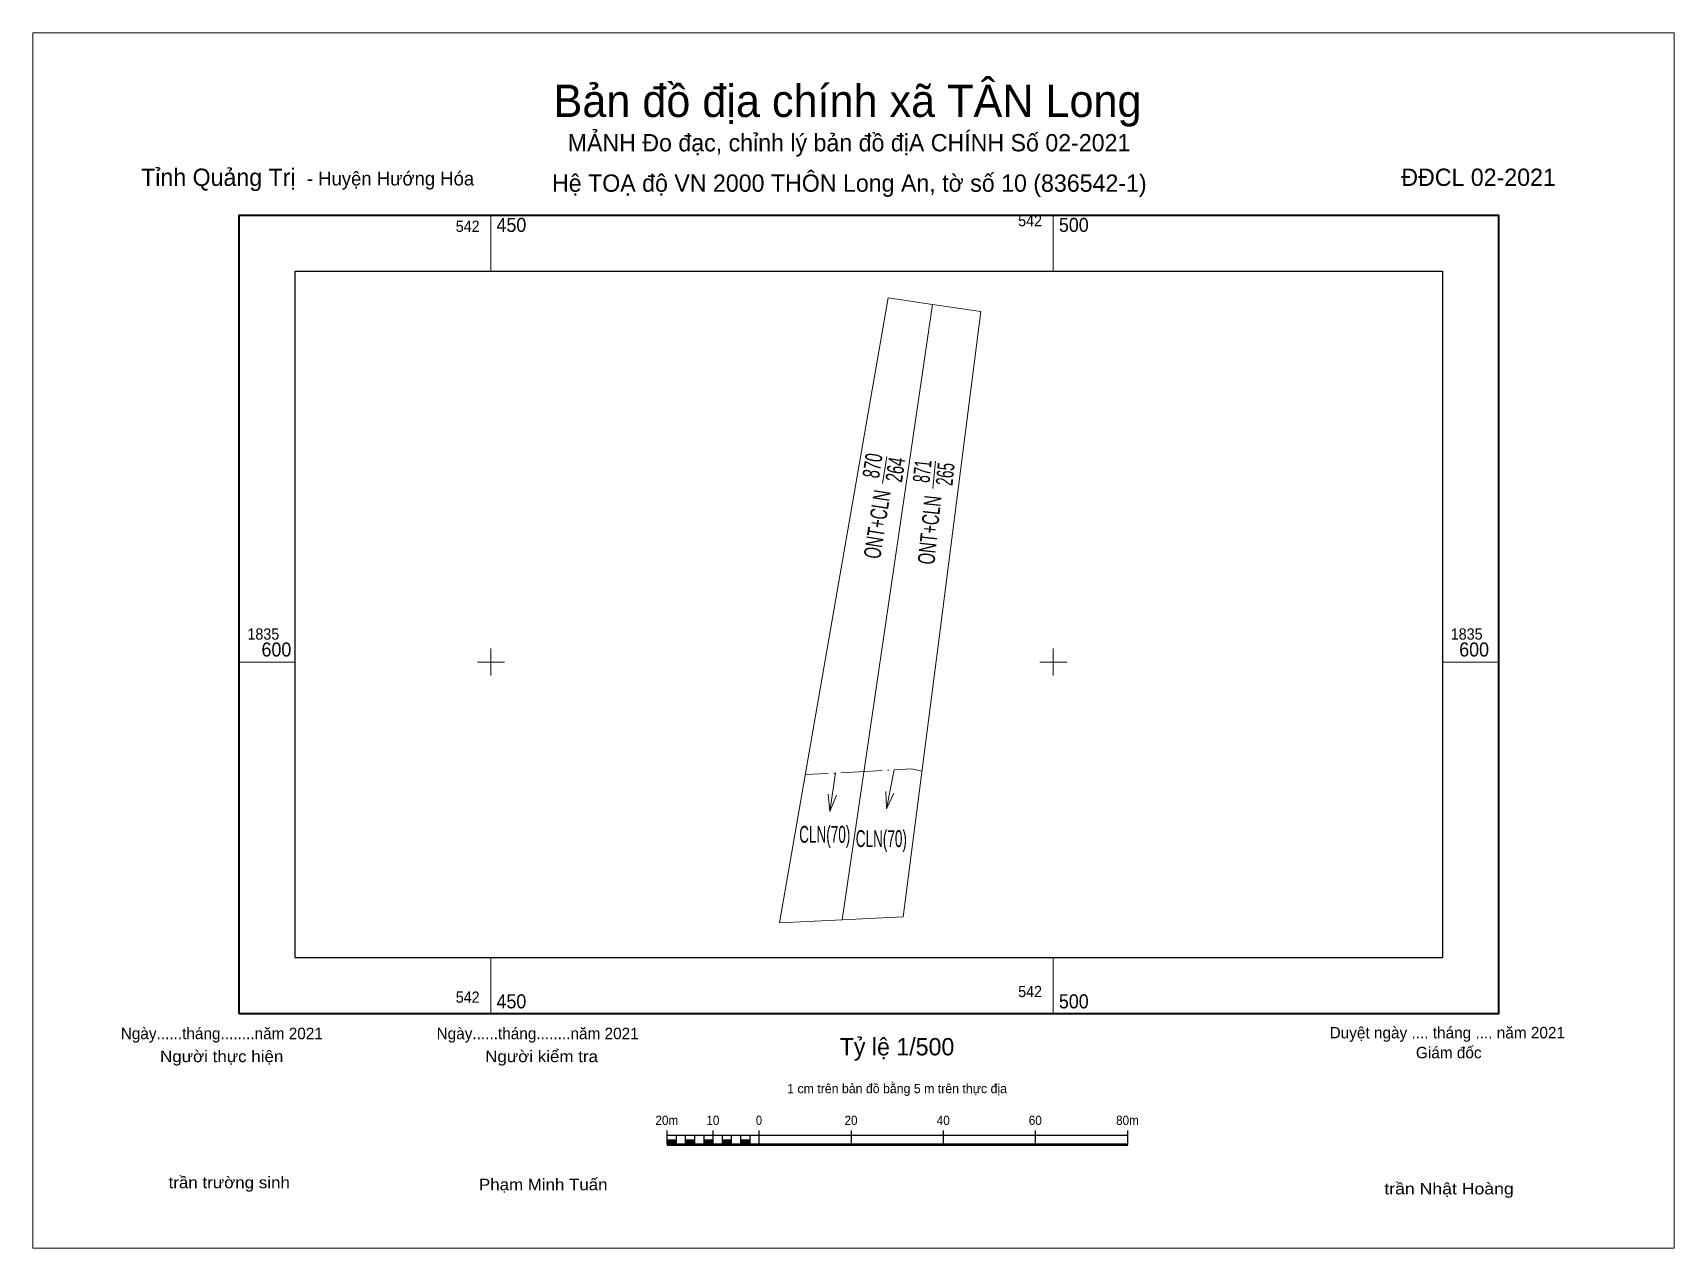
# Model space of a CAD drawing. Header units: metres. Extents: x 542409 to 542555, y 1835548 to 1835656.
import ezdxf
from ezdxf.enums import TextEntityAlignment as Align

# ---------------------------------------------------------------- set-up
doc = ezdxf.new("R2010")
doc.units = ezdxf.units.M
doc.header["$LTSCALE"] = 0.41
doc.linetypes.add('DOT_DASHED', pattern=[7.7, 5, -1.2, 0.3, -1.2])
for name, color, linetype, lineweight in [('1', 7, 'Continuous', 13), ('2', 7, 'Continuous', 25), ('3', 7, 'Continuous', 13), ('63', 7, 'Continuous', 13)]:
    doc.layers.add(name, color=color, linetype=linetype, lineweight=lineweight)

msp = doc.modelspace()

# ---------------------------------------------------------------- hatches: boundary and pattern name
at = {"layer": '2'}
for points in [[(542465.67, 1835557.12), (542466.49, 1835557.12), (542466.49, 1835557.53), (542465.67, 1835557.53)], [(542467.31, 1835557.12), (542468.13, 1835557.12), (542468.13, 1835557.53), (542467.31, 1835557.53)], [(542468.95, 1835557.12), (542469.77, 1835557.12), (542469.77, 1835557.53), (542468.95, 1835557.53)], [(542470.59, 1835557.12), (542471.4, 1835557.12), (542471.4, 1835557.53), (542470.59, 1835557.53)], [(542472.22, 1835557.12), (542473.04, 1835557.12), (542473.04, 1835557.53), (542472.22, 1835557.53)]]:
    msp.add_hatch(color=256, dxfattribs=at).paths.add_polyline_path(points)

# ---------------------------------------------------------------- linework, layer by layer
at = {"layer": '1'}
for p, q in [((542489.27, 1835631.79), (542481.23, 1835577.1)), ((542489.96, 1835603.09), (542493.55, 1835631.16)), ((542485.18, 1835586.95), (542485.85, 1835590.43)), ((542480.15, 1835586.73), (542480.63, 1835590.15))]:
    msp.add_line(p, q, dxfattribs=at)
msp.add_lwpolyline([(542409.28, 1835655.95), (542555.2, 1835655.95), (542555.2, 1835547.9), (542409.28, 1835547.9)], close=True, dxfattribs=at)
at = {"layer": '1', "linetype": 'DOT_DASHED'}
msp.add_lwpolyline([(542477.95, 1835590), (542482.73, 1835590.26), (542487.39, 1835590.52), (542488.33, 1835590.31)], dxfattribs=at)
at = {"layer": '1'}
for points in [[(542480.73, 1835588.17), (542480.15, 1835586.73), (542479.99, 1835588.27)], [(542485.83, 1835588.35), (542485.18, 1835586.95), (542485.1, 1835588.49)]]:
    msp.add_lwpolyline(points, dxfattribs=at)
at = {"layer": '2'}
for p, q in [((542465.67, 1835557.12), (542465.67, 1835558.35)), ((542469.77, 1835557.12), (542469.77, 1835558.35)), ((542473.86, 1835557.12), (542473.86, 1835558.35)), ((542482.05, 1835557.12), (542482.05, 1835558.35)), ((542490.24, 1835557.12), (542490.24, 1835558.35)), ((542498.43, 1835557.12), (542498.43, 1835558.35)), ((542506.62, 1835557.12), (542506.62, 1835558.35)), ((542465.67, 1835557.94), (542506.62, 1835557.94)), ((542466.49, 1835557.12), (542466.49, 1835557.94)), ((542467.31, 1835557.12), (542467.31, 1835557.94)), ((542468.13, 1835557.12), (542468.13, 1835557.94)), ((542468.95, 1835557.12), (542468.95, 1835557.94)), ((542470.59, 1835557.12), (542470.59, 1835557.94)), ((542471.4, 1835557.12), (542471.4, 1835557.94)), ((542472.22, 1835557.12), (542472.22, 1835557.94)), ((542473.04, 1835557.12), (542473.04, 1835557.94))]:
    msp.add_line(p, q, dxfattribs=at)
at = {"layer": '2', "lineweight": 53}
msp.add_line((542465.67, 1835557.12), (542506.62, 1835557.12), dxfattribs=at)
at = {"layer": '2', "lineweight": 13}
for points in [[(542465.67, 1835557.12), (542466.49, 1835557.12), (542466.49, 1835557.53), (542465.67, 1835557.53)], [(542467.31, 1835557.12), (542468.13, 1835557.12), (542468.13, 1835557.53), (542467.31, 1835557.53)], [(542468.95, 1835557.12), (542469.77, 1835557.12), (542469.77, 1835557.53), (542468.95, 1835557.53)], [(542470.59, 1835557.12), (542471.4, 1835557.12), (542471.4, 1835557.53), (542470.59, 1835557.53)], [(542472.22, 1835557.12), (542473.04, 1835557.12), (542473.04, 1835557.53), (542472.22, 1835557.53)]]:
    msp.add_lwpolyline(points, close=True, dxfattribs=at)
at = {"layer": '3'}
for p, q in [((542485.31, 1835632.38), (542475.66, 1835576.83)), ((542484.83, 1835615.89), (542485.21, 1835618.28)), ((542489.29, 1835615.45), (542489.54, 1835617.86)), ((542489.96, 1835603.09), (542486.67, 1835577.37))]:
    msp.add_line(p, q, dxfattribs=at)
for points in [[(542485.31, 1835632.38), (542489.27, 1835631.79), (542493.55, 1835631.16)], [(542475.66, 1835576.83), (542480.65, 1835577.07), (542486.67, 1835577.37)]]:
    msp.add_lwpolyline(points, dxfattribs=at)
at = {"layer": '63'}
for p, q in [((542450, 1835634.75), (542450, 1835639.75)), ((542500, 1835634.75), (542500, 1835639.75)), ((542450, 1835598.8), (542450, 1835601.2)), ((542500, 1835598.8), (542500, 1835601.2)), ((542427.61, 1835600), (542432.61, 1835600)), ((542448.8, 1835600), (542451.2, 1835600)), ((542498.8, 1835600), (542501.2, 1835600)), ((542534.59, 1835600), (542539.59, 1835600)), ((542450, 1835568.72), (542450, 1835573.72)), ((542500, 1835568.72), (542500, 1835573.72))]:
    msp.add_line(p, q, dxfattribs=at)
at = {"layer": '63', "lineweight": 40}
msp.add_lwpolyline([(542427.61, 1835568.72), (542427.61, 1835639.75), (542539.59, 1835639.75), (542539.59, 1835568.72)], close=True, dxfattribs=at)
at = {"layer": '63', "lineweight": 25}
msp.add_lwpolyline([(542432.61, 1835573.72), (542432.61, 1835634.75), (542534.59, 1835634.75), (542534.59, 1835573.72)], close=True, dxfattribs=at)
msp.add_lwpolyline([(542432.61, 1835573.72), (542432.61, 1835634.75), (542534.59, 1835634.75), (542534.59, 1835573.72)], close=True, dxfattribs=at)
msp.add_lwpolyline([(542432.61, 1835573.72), (542432.61, 1835634.75), (542534.59, 1835634.75), (542534.59, 1835573.72)], close=True, dxfattribs=at)

# ---------------------------------------------------------------- texts
at = {"layer": '2'}
for s, height, p in [('Bản đồ địa chính xã TÂN Long', 2.87, (542481.71, 1835648.47)), ('MẢNH Đo đạc, chỉnh lý bản đồ địA CHÍNH Số 02-2021', 1.54, (542481.84, 1835645.41)), ('Hệ TOẠ độ VN 2000 THÔN Long An, tờ số 10 (836542-1)', 1.54, (542481.87, 1835641.82)), ('Ngày......tháng........năm 2021', 1.02, (542426.08, 1835566.48)), ('Ngày......tháng........năm 2021', 1.02, (542454.16, 1835566.48)), ('Duyệt ngày .... tháng .... năm 2021', 1.02, (542535.03, 1835566.55)), ('Tỷ lệ 1/500', 1.54, (542486.11, 1835565.04)), ('Giám đốc', 1.02, (542535.16, 1835564.78)), ('1 cm trên bản đồ bằng 5 m trên thực địa', 0.8188, (542486.115, 1835561.68))]:
    msp.add_text(s, height=height, dxfattribs=at).set_placement(p, align=Align.CENTER)
for s, height, p in [('Tỉnh Quảng Trị ', 1.539, (542418.91, 1835642.34)), ('- Huyện Hướng Hóa', 1.228, (542433.65, 1835642.38))]:
    msp.add_text(s, height=height, dxfattribs=at).set_placement(p)
msp.add_text('ĐĐCL 02-2021', height=1.54, dxfattribs=at).set_placement((542544.68, 1835642.34), align=Align.RIGHT)
for s, height, width, p in [('Người kiểm tra', 1.024, 1.1, (542454.51, 1835564.44)), ('Người thực hiện', 1.024, 1.1, (542426.07, 1835564.44)), ('20m', 0.8188, 0.95, (542465.645, 1835558.86)), ('10', 0.8188, 0.95, (542469.74, 1835558.86)), ('0', 0.8188, 0.9, (542473.835, 1835558.86)), ('20', 0.8188, 0.95, (542482.02, 1835558.86)), ('40', 0.8188, 0.95, (542490.22, 1835558.86)), ('60', 0.8188, 0.95, (542498.4, 1835558.86)), ('80m', 0.8188, 0.95, (542506.595, 1835558.86)), ('trần trường sinh', 1.024, 1.1, (542426.74, 1835553.23)), ('Phạm Minh Tuấn', 1.02, 1.1, (542454.66, 1835553.05)), ('trần Nhật Hoàng', 1.02, 1.15, (542535.185, 1835552.68))]:
    msp.add_text(s, height=height, dxfattribs=dict(at, width=width)).set_placement(p, align=Align.CENTER)
at = {"layer": '3'}
for s, rotation, width, p in [('870', 81.148, 0.65, (542484.6673, 1835617.3546)), ('264', 81.148, 0.65, (542486.7073, 1835617.0046)), ('871', 84.111, 0.6, (542489.0914, 1835616.9031)), ('265', 84.111, 0.6, (542491.1355, 1835616.6431)), ('ONT+CLN', 81.148, 0.65, (542485.0849, 1835612.1396)), ('ONT+CLN', 84.111, 0.65, (542489.7428, 1835611.6731))]:
    msp.add_text(s, height=1.5, rotation=rotation, dxfattribs=dict(at, width=width)).set_placement(p, align=Align.CENTER)
at = {"layer": '3', "width": 0.6}
for p in [(542479.685, 1835583.94), (542484.715, 1835583.56)]:
    msp.add_text('CLN(70)', height=1.5, dxfattribs=at).set_placement(p, align=Align.CENTER)
at = {"layer": '63', "width": 0.95}
for p in [(542449, 1835638.25), (542499, 1835638.75), (542449, 1835569.72), (542499, 1835570.22)]:
    msp.add_text('542', height=1, dxfattribs=at).set_placement(p, align=Align.RIGHT)
for s, height, p in [('450', 1.25, (542450.5, 1835638.25)), ('500', 1.25, (542500.5, 1835638.25)), ('1835', 1, (542428.36, 1835602)), ('1835', 1, (542428.36, 1835602)), ('1835', 1, (542535.34, 1835602)), ('1835', 1, (542535.34, 1835602)), ('600', 1.25, (542429.61, 1835600.5)), ('600', 1.25, (542536.09, 1835600.5)), ('450', 1.25, (542450.5, 1835569.22)), ('500', 1.25, (542500.5, 1835569.22))]:
    msp.add_text(s, height=height, dxfattribs=at).set_placement(p)

doc.saveas('drawing.dxf')
